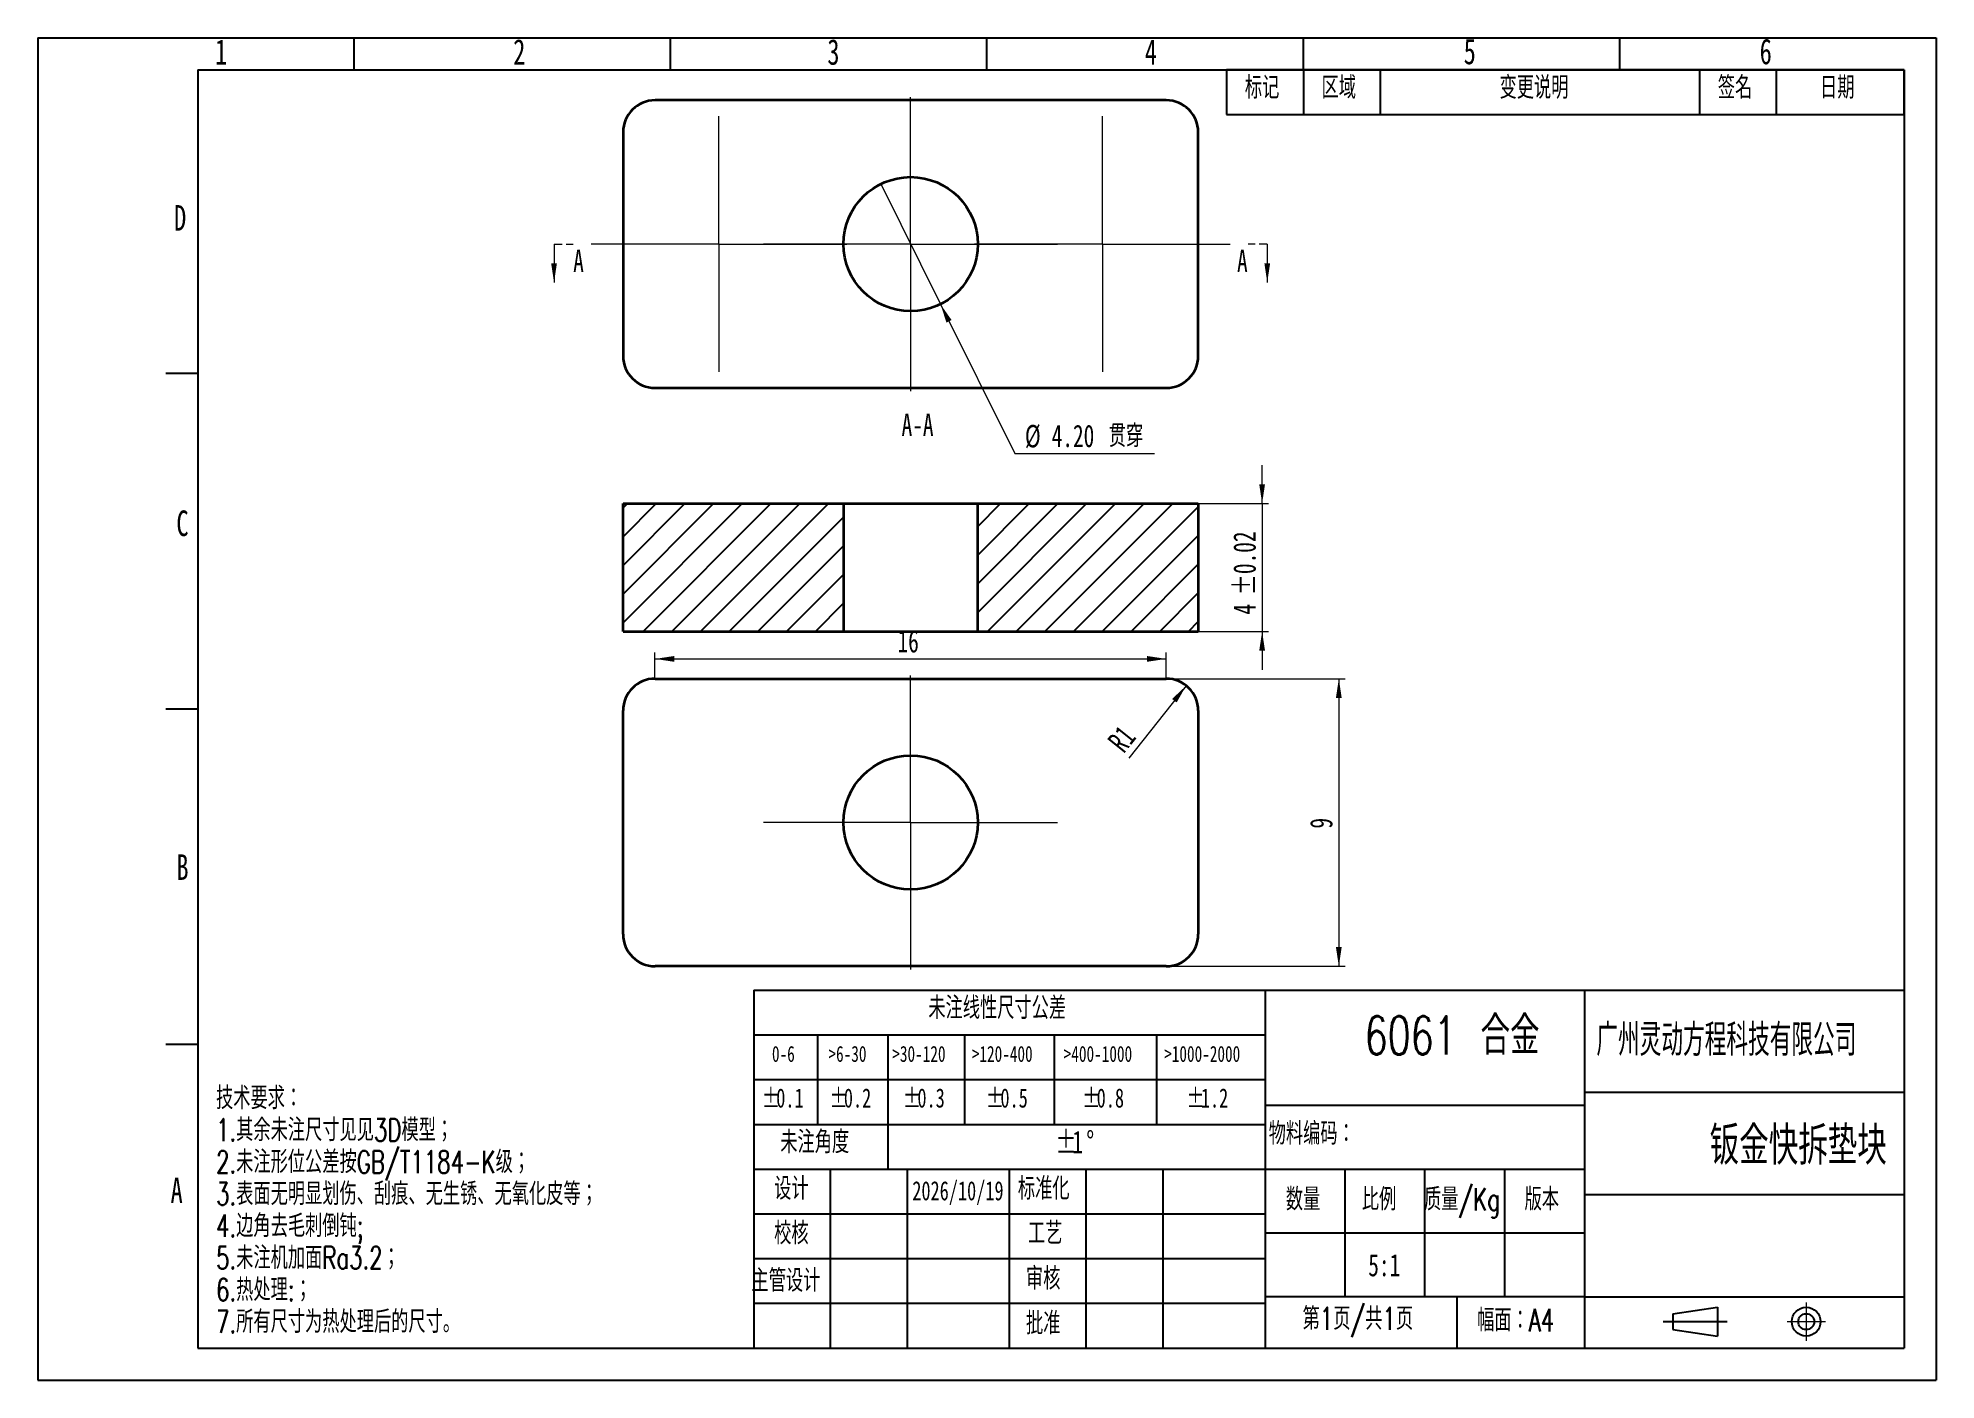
# Model space of a CAD drawing. Header units: millimetres. Extents: x 0 to 297, y 0 to 210.
import ezdxf

# ---------------------------------------------------------------- set-up
doc = ezdxf.new("R2010")
doc.units = ezdxf.units.MM
for name, pattern in [('SLD-中心线', [34.29, 30.48, -1.27, 1.27, -1.27]), ('SLD-实线', [0]), ('SLD-虚线', [1.905, 1.27, -0.635])]:
    doc.linetypes.add(name, pattern=pattern)
for name, color, linetype in [('中心线层', 1, 'SLD-中心线'), ('剖面线层', 133, 'SLD-实线'), ('尺寸线层', 83, 'SLD-实线'), ('文本', 7, 'SLD-实线'), ('细实线层', 7, 'SLD-实线')]:
    doc.layers.add(name, color=color, linetype=linetype)
doc.layers.add('粗实线层', color=7, linetype='SLD-实线', lineweight=35)
doc.styles.add('SLDTEXTSTYLE0', font='TXT', dxfattribs={"width": 0.7, "bigfont": 'bigfont'})
doc.styles.add('SLDTEXTSTYLE1', font='TXT', dxfattribs={"width": 0.7})
doc.styles.add('SLDTEXTSTYLE2', font='TXT', dxfattribs={"width": 0.616621, "bigfont": 'bigfont'})
doc.dimstyles.new('SLDDIMSTYLE0', dxfattribs={"dimtxt": 3.5, "dimasz": 3, "dimexe": 0, "dimexo": 0.0625, "dimgap": 0.875, "dimtad": 0, "dimtih": 1, "dimtoh": 1, "dimlfac": 0.2, "dimrnd": 1e-09, "dimzin": 4, "dimdsep": 46, "dimtxsty": 'SLDTEXTSTYLE1', "dimblk1": 'NONE', "dimsah": 1, "dimcen": 0, "dimadec": 0, "dimazin": 1, "dimtfac": 1, "dimtmove": 0, "dimatfit": 3, "dimldrblk": 'NONE', "dimfxl": 0, "dimfrac": 2, "dimtolj": 1, "dimtzin": 12, "dimarcsym": 0})
doc.dimstyles.new('SLDDIMSTYLE1', dxfattribs={"dimtxt": 3.5, "dimasz": 3, "dimexe": 0, "dimexo": 0.0625, "dimgap": 0.875, "dimtad": 2, "dimlfac": 0.2, "dimrnd": 1e-09, "dimzin": 12, "dimdsep": 46, "dimtxsty": 'SLDTEXTSTYLE1', "dimsah": 1, "dimcen": 0.09, "dimadec": 0, "dimazin": 3, "dimtol": 1, "dimtp": 0.02, "dimtm": 0.02, "dimtfac": 1, "dimtmove": 0, "dimatfit": 0, "dimfxl": 0, "dimfrac": 2, "dimtolj": 1, "dimarcsym": 0})
doc.dimstyles.new('SLDDIMSTYLE2', dxfattribs={"dimtxt": 3.5, "dimasz": 3, "dimexe": 0, "dimexo": 0.0625, "dimgap": 0.875, "dimtad": 2, "dimlfac": 0.2, "dimrnd": 1e-09, "dimzin": 12, "dimdsep": 46, "dimtxsty": 'SLDTEXTSTYLE1', "dimsah": 1, "dimcen": 0.09, "dimadec": 0, "dimazin": 3, "dimtfac": 1, "dimtofl": 0, "dimtmove": 0, "dimatfit": 3, "dimfxl": 0, "dimfrac": 2, "dimtolj": 1, "dimtzin": 12, "dimarcsym": 0})
doc.dimstyles.new('SLDDIMSTYLE3', dxfattribs={"dimtxt": 3.5, "dimasz": 3, "dimexe": 0, "dimexo": 0.0625, "dimgap": 0.875, "dimtad": 2, "dimlfac": 0.2, "dimrnd": 1e-09, "dimzin": 12, "dimdsep": 46, "dimtxsty": 'SLDTEXTSTYLE1', "dimsah": 1, "dimcen": 0, "dimadec": 0, "dimazin": 3, "dimtfac": 1, "dimtofl": 0, "dimtmove": 0, "dimatfit": 3, "dimfxl": 0, "dimfrac": 2, "dimtolj": 1, "dimtzin": 12, "dimarcsym": 0})

# ---------------------------------------------------------------- blocks, each defined once
blk = doc.blocks.new('SW_TABLEANNOTATION_0')
at = {"color": 0}
for p, q in [((0, 0), (0, -7)), ((0, 0), (12, 0)), ((0, 0), (0, -7)), ((106, 0), (0, 0)), ((12, 0), (12, -7)), ((12, 0), (24, 0)), ((24, 0), (24, -7)), ((24, 0), (74, 0)), ((74, 0), (74, -7)), ((74, 0), (86, 0)), ((86, 0), (86, -7)), ((86, 0), (106, 0)), ((106, 0), (106, -7)), ((106, -7), (106, 0)), ((0, -7), (12, -7)), ((0, -7), (106, -7)), ((12, -7), (24, -7)), ((24, -7), (74, -7)), ((74, -7), (86, -7)), ((86, -7), (106, -7))]:
    blk.add_line(p, q, dxfattribs=at)
at = {"color": 0, "char_height": 3.5, "attachment_point": 1, "style": 'SLDTEXTSTYLE0'}
for s, insert in [('标记', (2.85, -1.01)), ('区域', (14.85, -1.01)), ('变更说明', (42.7, -1.01)), ('签名', (76.85, -1.01)), ('日期', (92.85, -1.01))]:
    blk.add_mtext(s, dxfattribs=dict(at, insert=insert))
blk = doc.blocks.new('SW_TABLEANNOTATION_1')
at = {"color": 0}
for p, q in [((0, 0), (0, -7)), ((0, 0), (5, 0)), ((5, 0), (10, 0)), ((10, 0), (21, 0)), ((21, 0), (33, 0)), ((33, 0), (47, 0)), ((47, 0), (63, 0)), ((63, 0), (80, 0)), ((80, 0), (80, -7)), ((0, -7), (0, -14)), ((0, -7), (5, -7)), ((5, -7), (10, -7)), ((10, -7), (10, -14)), ((10, -7), (21, -7)), ((21, -7), (21, -14)), ((21, -7), (33, -7)), ((33, -7), (33, -14)), ((33, -7), (47, -7)), ((47, -7), (47, -14)), ((47, -7), (63, -7)), ((63, -7), (63, -14)), ((63, -7), (80, -7)), ((80, -7), (80, -14)), ((0, -14), (0, -21)), ((0, -14), (5, -14)), ((5, -14), (10, -14)), ((10, -14), (10, -21)), ((10, -14), (21, -14)), ((21, -14), (21, -21)), ((21, -14), (33, -14)), ((33, -14), (33, -21)), ((33, -14), (47, -14)), ((47, -14), (47, -21)), ((47, -14), (63, -14)), ((63, -14), (63, -21)), ((63, -14), (80, -14)), ((80, -14), (80, -21)), ((0, -21), (0, -28)), ((0, -21), (5, -21)), ((5, -21), (10, -21)), ((10, -21), (21, -21)), ((21, -21), (21, -28)), ((21, -21), (21, -28)), ((21, -21), (33, -21)), ((33, -21), (47, -21)), ((47, -21), (63, -21)), ((63, -21), (80, -21)), ((80, -21), (80, -28)), ((0, -28), (5, -28)), ((5, -28), (10, -28)), ((10, -28), (21, -28)), ((21, -28), (33, -28)), ((33, -28), (47, -28)), ((47, -28), (63, -28)), ((63, -28), (80, -28))]:
    blk.add_line(p, q, dxfattribs=at)
at = {"color": 0, "attachment_point": 1}
for s, insert, char_height, style in [('未注线性尺寸公差', (27.32, -1.01), 3.5, 'SLDTEXTSTYLE0'), ('0-6', (2.85, -8.72), 2.5, 'SLDTEXTSTYLE1'), ('>6-30', (11.69, -8.72), 2.5, 'SLDTEXTSTYLE1'), ('>30-120', (21.68, -8.72), 2.5, 'SLDTEXTSTYLE1'), ('>120-400', (34.12, -8.72), 2.5, 'SLDTEXTSTYLE1'), ('>400-1000', (48.5, -8.72), 2.5, 'SLDTEXTSTYLE1'), ('>1000-2000', (64.22, -8.72), 2.5, 'SLDTEXTSTYLE1'), ('%%p', (1.25, -15.37), 3, 'SLDTEXTSTYLE1'), ('0.1', (3.52, -15.37), 3, 'SLDTEXTSTYLE1'), ('%%p', (11.84, -15.37), 3, 'SLDTEXTSTYLE1'), ('0.2', (14.1, -15.37), 3, 'SLDTEXTSTYLE1'), ('%%p', (23.34, -15.37), 3, 'SLDTEXTSTYLE1'), ('0.3', (25.61, -15.37), 3, 'SLDTEXTSTYLE1'), ('%%p', (36.34, -15.37), 3, 'SLDTEXTSTYLE1'), ('0.5', (38.6, -15.37), 3, 'SLDTEXTSTYLE1'), ('%%p', (51.4, -15.37), 3, 'SLDTEXTSTYLE1'), ('0.8', (53.66, -15.37), 3, 'SLDTEXTSTYLE1'), ('%%p', (67.69, -15.37), 3, 'SLDTEXTSTYLE1'), ('1.2', (69.96, -15.37), 3, 'SLDTEXTSTYLE1'), ('未注角度', (4.16, -22.01), 3.5, 'SLDTEXTSTYLE0'), ('%%p', (47.19, -22.01), 3.5, 'SLDTEXTSTYLE1'), ('1', (49.84, -22.01), 3.5, 'SLDTEXTSTYLE1'), ('%%d', (52.04, -22.01), 3.5, 'SLDTEXTSTYLE1')]:
    blk.add_mtext(s, dxfattribs=dict(at, insert=insert, char_height=char_height, style=style))
blk = doc.blocks.new('_D')
at = {"layer": '尺寸线层', "linetype": 'SLD-实线', "lineweight": 18}
for p, q in [((131.88, 187.15), (141.22, 168.34)), ((141.22, 168.34), (152.84, 144.97)), ((152.84, 144.97), (174.7, 144.97))]:
    blk.add_line(p, q, dxfattribs=at)
blk.add_solid([(141.22, 168.34), (142.16, 165.46), (142.96, 165.86)], dxfattribs=at)
at = {"layer": '尺寸线层', "linetype": 'SLD-实线', "lineweight": 18, "char_height": 3.5, "attachment_point": 1}
for s, insert, style in [('%%c', (154.43, 149.45), 'SLDTEXTSTYLE1'), ('4.20', (158.62, 149.48), 'SLDTEXTSTYLE1'), ('贯穿', (167.54, 149.48), 'SLDTEXTSTYLE0')]:
    blk.add_mtext(s, dxfattribs=dict(at, insert=insert, style=style))
blk = doc.blocks.new('_None')
blk = doc.blocks.new('SW_CENTERMARKSYMBOL_0')
at = {"layer": '中心线层', "color": 0, "linetype": 'SLD-中心线', "lineweight": 18}
for p, q in [((0, 12.5), (0, 20)), ((0, 0), (0, 12.5)), ((-12.5, 0), (-20, 0)), ((0, 0), (-12.5, 0)), ((0, 0), (0, -12.5)), ((0, 0), (12.5, 0)), ((12.5, 0), (20, 0)), ((0, -12.5), (0, -20))]:
    blk.add_line(p, q, dxfattribs=at)
blk = doc.blocks.new('SW_CENTERMARKSYMBOL_1')
at = {"layer": '中心线层', "color": 0, "linetype": 'SLD-中心线', "lineweight": 18}
for p, q in [((0, 12.5), (0, 20)), ((0, 0), (0, 12.5)), ((-12.5, 0), (-20, 0)), ((0, 0), (-12.5, 0)), ((0, 0), (0, -12.5)), ((0, 0), (12.5, 0)), ((12.5, 0), (20, 0)), ((0, -12.5), (0, -20))]:
    blk.add_line(p, q, dxfattribs=at)
blk = doc.blocks.new('SW_CENTERMARKSYMBOL_2')
at = {"layer": '中心线层', "color": 0, "linetype": 'SLD-中心线', "lineweight": 18}
for p, q in [((0, 12.5), (0, 23)), ((0, 0), (0, 12.5)), ((-12.5, 0), (-23, 0)), ((0, 0), (-12.5, 0)), ((0, 0), (0, -12.5)), ((0, 0), (12.5, 0)), ((12.5, 0), (23, 0)), ((0, -12.5), (0, -23))]:
    blk.add_line(p, q, dxfattribs=at)
blk = doc.blocks.new('_D_1')
at = {"layer": '尺寸线层', "linetype": 'SLD-实线', "lineweight": 18}
for p, q in [((191.55, 137.15), (191.55, 143.15)), ((181.55, 137.15), (192.55, 137.15)), ((191.55, 137.15), (191.55, 117.15)), ((181.55, 117.15), (192.55, 117.15)), ((191.55, 117.15), (191.55, 111.15))]:
    blk.add_line(p, q, dxfattribs=at)
for points in [[(191.55, 137.15), (192, 140.15), (191.1, 140.15)], [(191.55, 117.15), (191.1, 114.15), (192, 114.15)]]:
    blk.add_solid(points, dxfattribs=at)
at = {"layer": '尺寸线层', "linetype": 'SLD-实线', "lineweight": 18, "char_height": 3.5, "attachment_point": 1, "rotation": 90, "style": 'SLDTEXTSTYLE1'}
for s, insert in [('±0.02', (187.04, 122.78)), ('4', (187.04, 119.76))]:
    blk.add_mtext(s, dxfattribs=dict(at, insert=insert))
blk = doc.blocks.new('_D_2')
at = {"layer": '尺寸线层', "linetype": 'SLD-实线', "lineweight": 18}
for p, q in [((96.55, 109.74), (96.55, 113.84)), ((176.55, 109.74), (176.55, 113.84)), ((96.55, 112.84), (176.55, 112.84))]:
    blk.add_line(p, q, dxfattribs=at)
for points in [[(96.55, 112.84), (99.55, 112.39), (99.55, 113.29)], [(176.55, 112.84), (173.55, 113.29), (173.55, 112.39)]]:
    blk.add_solid(points, dxfattribs=at)
at = {"layer": '尺寸线层', "linetype": 'SLD-实线', "lineweight": 18, "insert": (134.5, 117.35), "char_height": 3.5, "attachment_point": 1, "style": 'SLDTEXTSTYLE1'}
blk.add_mtext('16', dxfattribs=at)
blk = doc.blocks.new('_D_3')
at = {"layer": '尺寸线层', "linetype": 'SLD-实线', "lineweight": 18}
for p, q in [((176.55, 109.74), (204.55, 109.74)), ((203.55, 109.74), (203.55, 64.74)), ((176.55, 64.74), (204.55, 64.74))]:
    blk.add_line(p, q, dxfattribs=at)
for points in [[(203.55, 109.74), (203.1, 106.74), (204, 106.74)], [(203.55, 64.74), (204, 67.74), (203.1, 67.74)]]:
    blk.add_solid(points, dxfattribs=at)
at = {"layer": '尺寸线层', "linetype": 'SLD-实线', "lineweight": 18, "insert": (199.04, 86.29), "char_height": 3.5, "attachment_point": 1, "rotation": 90, "style": 'SLDTEXTSTYLE1'}
blk.add_mtext('9', dxfattribs=at)
blk = doc.blocks.new('_D_4')
at = {"layer": '尺寸线层', "linetype": 'SLD-实线', "lineweight": 18}
blk.add_line((179.67, 108.65), (170.69, 97.29), dxfattribs=at)
blk.add_solid([(179.67, 108.65), (177.46, 106.57), (178.17, 106.02)], dxfattribs=at)
at = {"layer": '尺寸线层', "linetype": 'SLD-实线', "lineweight": 18, "insert": (167.17, 100.11), "char_height": 3.5, "attachment_point": 1, "rotation": 51.3428, "style": 'SLDTEXTSTYLE1'}
blk.add_mtext('R1', dxfattribs=at)
blk = doc.blocks.new('SW_CENTERMARKSYMBOL_3')
at = {"layer": '中心线层', "color": 0, "linetype": 'SLD-中心线', "lineweight": 18}
for p, q in [((0, 12.5), (0, 23)), ((0, 0), (0, 12.5)), ((-12.5, 0), (-23, 0)), ((0, 0), (-12.5, 0)), ((0, 0), (0, -12.5)), ((0, 0), (12.5, 0)), ((12.5, 0), (23, 0)), ((0, -12.5), (0, -23))]:
    blk.add_line(p, q, dxfattribs=at)

msp = doc.modelspace()

# ---------------------------------------------------------------- hatches: boundary and pattern name
at = {"layer": '剖面线层'}
h = msp.add_hatch(dxfattribs=at)
h.set_pattern_fill('ANSI31', color=256, style=0)
h.paths.add_polyline_path([(91.551, 137.151), (91.551, 117.151), (126.051, 117.151), (126.051, 137.151)], flags=0)
h = msp.add_hatch(dxfattribs=at)
h.set_pattern_fill('ANSI31', color=256, style=0)
h.paths.add_polyline_path([(181.551, 117.151), (181.551, 137.151), (147.051, 137.151), (147.051, 117.151)], flags=0)

# ---------------------------------------------------------------- linework, layer by layer
for p, q in [((0, 210), (297, 210)), ((0, 210), (0, 0)), ((49.5, 205), (49.5, 210)), ((99, 205), (99, 210)), ((148.5, 205), (148.5, 210)), ((198, 205), (198, 210)), ((247.5, 205), (247.5, 210)), ((297, 210), (297, 0)), ((25, 205), (25, 5)), ((25, 205), (292, 205)), ((292, 205), (292, 5)), ((25, 157.5), (20, 157.5)), ((25, 105), (20, 105)), ((112, 61), (292, 61)), ((112, 61), (112, 5)), ((192, 61), (192, 5)), ((242, 61), (242, 5)), ((25, 52.5), (20, 52.5)), ((292, 45), (242, 45)), ((192, 43), (242, 43)), ((112, 33), (192, 33)), ((124, 5), (124, 33)), ((136, 33), (136, 5)), ((152, 5), (152, 33)), ((164, 5), (164, 33)), ((176, 33), (176, 5)), ((192, 33), (242, 33)), ((204.5, 33), (204.5, 13)), ((217, 13), (217, 33)), ((229.5, 33), (229.5, 13)), ((292, 29), (242, 29)), ((112, 26), (192, 26)), ((242, 23), (192, 23)), ((112, 19), (192, 19)), ((192, 12), (112, 12)), ((242, 13), (192, 13)), ((222, 13), (222, 5)), ((242, 13), (292, 13)), ((254.326, 9.134), (264.326, 9.134)), ((255.826, 10.384), (262.826, 11.384)), ((255.826, 10.384), (255.826, 7.884)), ((262.826, 11.384), (262.826, 6.884)), ((255.826, 7.884), (262.826, 6.884)), ((25, 5), (292, 5)), ((0, 0), (297, 0))]:
    msp.add_line(p, q)
for radius in [2.25, 1.25]:
    msp.add_circle((276.681, 9.134), radius)
at = {"layer": '中心线层', "linetype": 'SLD-中心线', "lineweight": 18}
for p, q in [((276.681, 12.134), (276.681, 6.134)), ((273.681, 9.134), (279.681, 9.134))]:
    msp.add_line(p, q, dxfattribs=at)
at = {"layer": '粗实线层', "linetype": 'SLD-实线', "lineweight": 35}
for p, q in [((176.551, 200.245), (96.551, 200.245)), ((91.551, 195.245), (91.551, 160.245)), ((181.551, 160.245), (181.551, 195.245)), ((96.551, 155.245), (176.551, 155.245)), ((91.551, 137.151), (126.051, 137.151)), ((91.551, 117.151), (91.551, 137.151)), ((126.051, 137.151), (126.051, 117.151)), ((126.051, 137.151), (147.051, 137.151)), ((147.051, 117.151), (147.051, 137.151)), ((147.051, 137.151), (181.551, 137.151)), ((181.551, 137.151), (181.551, 117.151)), ((91.551, 117.151), (126.051, 117.151)), ((126.051, 117.151), (147.051, 117.151)), ((147.051, 117.151), (181.551, 117.151)), ((96.551, 109.744), (176.551, 109.744)), ((91.551, 69.744), (91.551, 104.744)), ((181.551, 104.744), (181.551, 69.744)), ((176.551, 64.744), (96.551, 64.744))]:
    msp.add_line(p, q, dxfattribs=at)
for centre in [(136.551, 177.745), (136.551, 87.244)]:
    msp.add_circle(centre, 10.5, dxfattribs=at)
for centre, start, end in [((96.551, 195.245), 90, 180), ((176.551, 195.245), 0, 90), ((96.551, 160.245), 180, 270), ((176.551, 160.245), 270, 0), ((96.551, 104.744), 90, 180), ((176.551, 104.744), 0, 90), ((96.551, 69.744), 180, 270), ((176.551, 69.744), 270, 0)]:
    msp.add_arc(centre, 5, start, end, dxfattribs=at)
at = {"layer": '细实线层', "linetype": 'SLD-虚线', "lineweight": 18}
for p, q in [((80.751, 177.745), (83.751, 177.745)), ((192.351, 177.745), (189.351, 177.745))]:
    msp.add_line(p, q, dxfattribs=at)
at = {"layer": '细实线层', "linetype": 'SLD-实线', "lineweight": 18}
for p, q in [((80.751, 177.745), (80.751, 171.745)), ((192.351, 177.745), (192.351, 171.745))]:
    msp.add_line(p, q, dxfattribs=at)
at = {"layer": '细实线层', "linetype": 'SLD-虚线', "lineweight": 18}
for points in [[(80.751, 171.745), (81.201, 174.745), (80.301, 174.745)], [(192.351, 171.745), (192.801, 174.745), (191.901, 174.745)]]:
    msp.add_solid(points, dxfattribs=at)

# ---------------------------------------------------------------- block references
for name, p in [('SW_TABLEANNOTATION_0', (186, 205)), ('SW_TABLEANNOTATION_1', (112.001, 61.007))]:
    msp.add_blockref(name, p)
at = {"layer": '中心线层', "linetype": 'SLD-中心线', "lineweight": 18}
for name, p in [('SW_CENTERMARKSYMBOL_2', (136.551, 177.745)), ('SW_CENTERMARKSYMBOL_1', (106.551, 177.745)), ('SW_CENTERMARKSYMBOL_0', (166.551, 177.745)), ('SW_CENTERMARKSYMBOL_3', (136.551, 87.244))]:
    msp.add_blockref(name, p, dxfattribs=at)

# ---------------------------------------------------------------- texts
at = {"layer": '文本', "linetype": 'SLD-实线', "lineweight": 18}
for s, insert, char_height, attachment_point, style in [('1', (27.721, 209.812), 4, 1, 'SLDTEXTSTYLE1'), ('2', (74.36, 209.812), 4, 1, 'SLDTEXTSTYLE1'), ('3', (123.518, 209.812), 4, 1, 'SLDTEXTSTYLE1'), ('4', (173.192, 209.812), 4, 1, 'SLDTEXTSTYLE1'), ('5', (223.089, 209.887), 4, 1, 'SLDTEXTSTYLE1'), ('6', (269.401, 209.887), 4, 1, 'SLDTEXTSTYLE1'), ('D', (21.294, 183.851), 4, 1, 'SLDTEXTSTYLE1'), ('A-A', (137.633, 151.236), 3.5, 2, 'SLDTEXTSTYLE1'), ('C', (21.661, 136.062), 4, 1, 'SLDTEXTSTYLE1'), ('B', (21.661, 82.255), 4, 1, 'SLDTEXTSTYLE1'), ('6061 合金', (221.278, 56.922), 6, 2, 'SLDTEXTSTYLE0'), ('广州灵动方程科技有限公司', (243.845, 55.719), 5, 1, 'SLDTEXTSTYLE2'), ('技术要求：', (27.864, 45.884), 3.5, 1, 'SLDTEXTSTYLE0'), ('1.其余未注尺寸见见3D模型；', (27.864, 40.884), 3.5, 1, 'SLDTEXTSTYLE0'), ('物料编码：', (192.579, 40.32), 3.5, 1, 'SLDTEXTSTYLE0'), ('钣金快拆垫块', (275.432, 39.71), 6, 2, 'SLDTEXTSTYLE0'), ('2.未注形位公差按GB/T1184-K级；', (27.864, 35.884), 3.5, 1, 'SLDTEXTSTYLE0'), ('A', (20.749, 31.678), 4, 1, 'SLDTEXTSTYLE1'), ('3.表面无明显划伤、刮痕、无生锈、无氧化皮等；', (27.864, 30.884), 3.5, 1, 'SLDTEXTSTYLE0'), ('设计', (115.195, 31.721), 3.5, 1, 'SLDTEXTSTYLE0'), ('2026/10/19', (136.809, 31.119), 3, 1, 'SLDTEXTSTYLE1'), ('标准化', (153.336, 31.721), 3.5, 1, 'SLDTEXTSTYLE0'), ('数量', (195.259, 30.041), 3.5, 1, 'SLDTEXTSTYLE0'), ('比例', (207.152, 30.041), 3.5, 1, 'SLDTEXTSTYLE0'), ('质量/Kg', (216.882, 30.041), 3.5, 1, 'SLDTEXTSTYLE0'), ('版本', (232.618, 30.041), 3.5, 1, 'SLDTEXTSTYLE0'), ('4.边角去毛刺倒钝;', (27.864, 25.884), 3.5, 1, 'SLDTEXTSTYLE0'), ('校核', (115.195, 24.739), 3.5, 1, 'SLDTEXTSTYLE0'), ('工艺', (154.911, 24.739), 3.5, 1, 'SLDTEXTSTYLE0'), ('5.未注机加面Ra3.2；', (27.864, 20.884), 3.5, 1, 'SLDTEXTSTYLE0'), ('审核', (154.6, 17.653), 3.5, 1, 'SLDTEXTSTYLE0'), ('5:1', (208.156, 19.739), 3.5, 1, 'SLDTEXTSTYLE1'), ('6.热处理:；', (27.864, 15.884), 3.5, 1, 'SLDTEXTSTYLE0'), ('主管设计', (111.65, 17.311), 3.5, 1, 'SLDTEXTSTYLE0'), ('第1页/共1页', (197.888, 11.36), 3.5, 1, 'SLDTEXTSTYLE0'), ('7.所有尺寸为热处理后的尺寸。', (27.864, 10.884), 3.5, 1, 'SLDTEXTSTYLE0'), ('批准', (154.6, 10.65), 3.5, 1, 'SLDTEXTSTYLE0'), ('幅面：A4', (225.193, 11.116), 3.5, 1, 'SLDTEXTSTYLE0')]:
    msp.add_mtext(s, dxfattribs=dict(at, insert=insert, char_height=char_height, attachment_point=attachment_point, style=style))
at = {"layer": '细实线层', "linetype": 'SLD-虚线', "lineweight": 18, "char_height": 3.5, "attachment_point": 1, "style": 'SLDTEXTSTYLE1'}
for insert in [(83.751, 176.865), (187.623, 176.865)]:
    msp.add_mtext('A', dxfattribs=dict(at, insert=insert))

# ---------------------------------------------------------------- dimensions: what is measured, and where the dimension line sits
at = {"layer": '尺寸线层', "linetype": 'SLD-实线', "lineweight": 18}
dim = msp.add_diameter_dim_2p(p1=(131.878, 187.147), p2=(141.225, 168.342), text='<> 贯穿', dimstyle='SLDDIMSTYLE0', dxfattribs=at)
dim.commit()
dim.dimension.update_dxf_attribs({"geometry": '_D', "text_midpoint": (164.564, 147.16), "dimtype": 163})
for base, p1, p2, dimstyle, picture, middle in [((191.551, 117.151), (181.551, 137.151), (181.551, 117.151), 'SLDDIMSTYLE1', '_D_1', (191.551, 127.151)), ((203.551, 64.744), (176.551, 109.744), (176.551, 64.744), 'SLDDIMSTYLE2', '_D_3', (203.551, 87.244))]:
    dim = msp.add_linear_dim(base=base, p1=p1, p2=p2, angle=90, dimstyle=dimstyle, dxfattribs=at)
    dim.commit()
    dim.dimension.update_dxf_attribs({"geometry": picture, "text_midpoint": middle, "dimtype": 160})
dim = msp.add_linear_dim(base=(176.551, 112.837), p1=(96.551, 109.744), p2=(176.551, 109.744), dimstyle='SLDDIMSTYLE2', dxfattribs=at)
dim.commit()
dim.dimension.update_dxf_attribs({"geometry": '_D_2', "text_midpoint": (136.551, 112.837), "dimtype": 160})
dim = msp.add_radius_dim(center=(176.551, 104.744), mpoint=(179.674, 108.649), dimstyle='SLDDIMSTYLE3', dxfattribs=at)
dim.commit()
dim.dimension.update_dxf_attribs({"geometry": '_D_4', "text_midpoint": (171.673, 98.646), "dimtype": 164})

doc.saveas('drawing.dxf')
